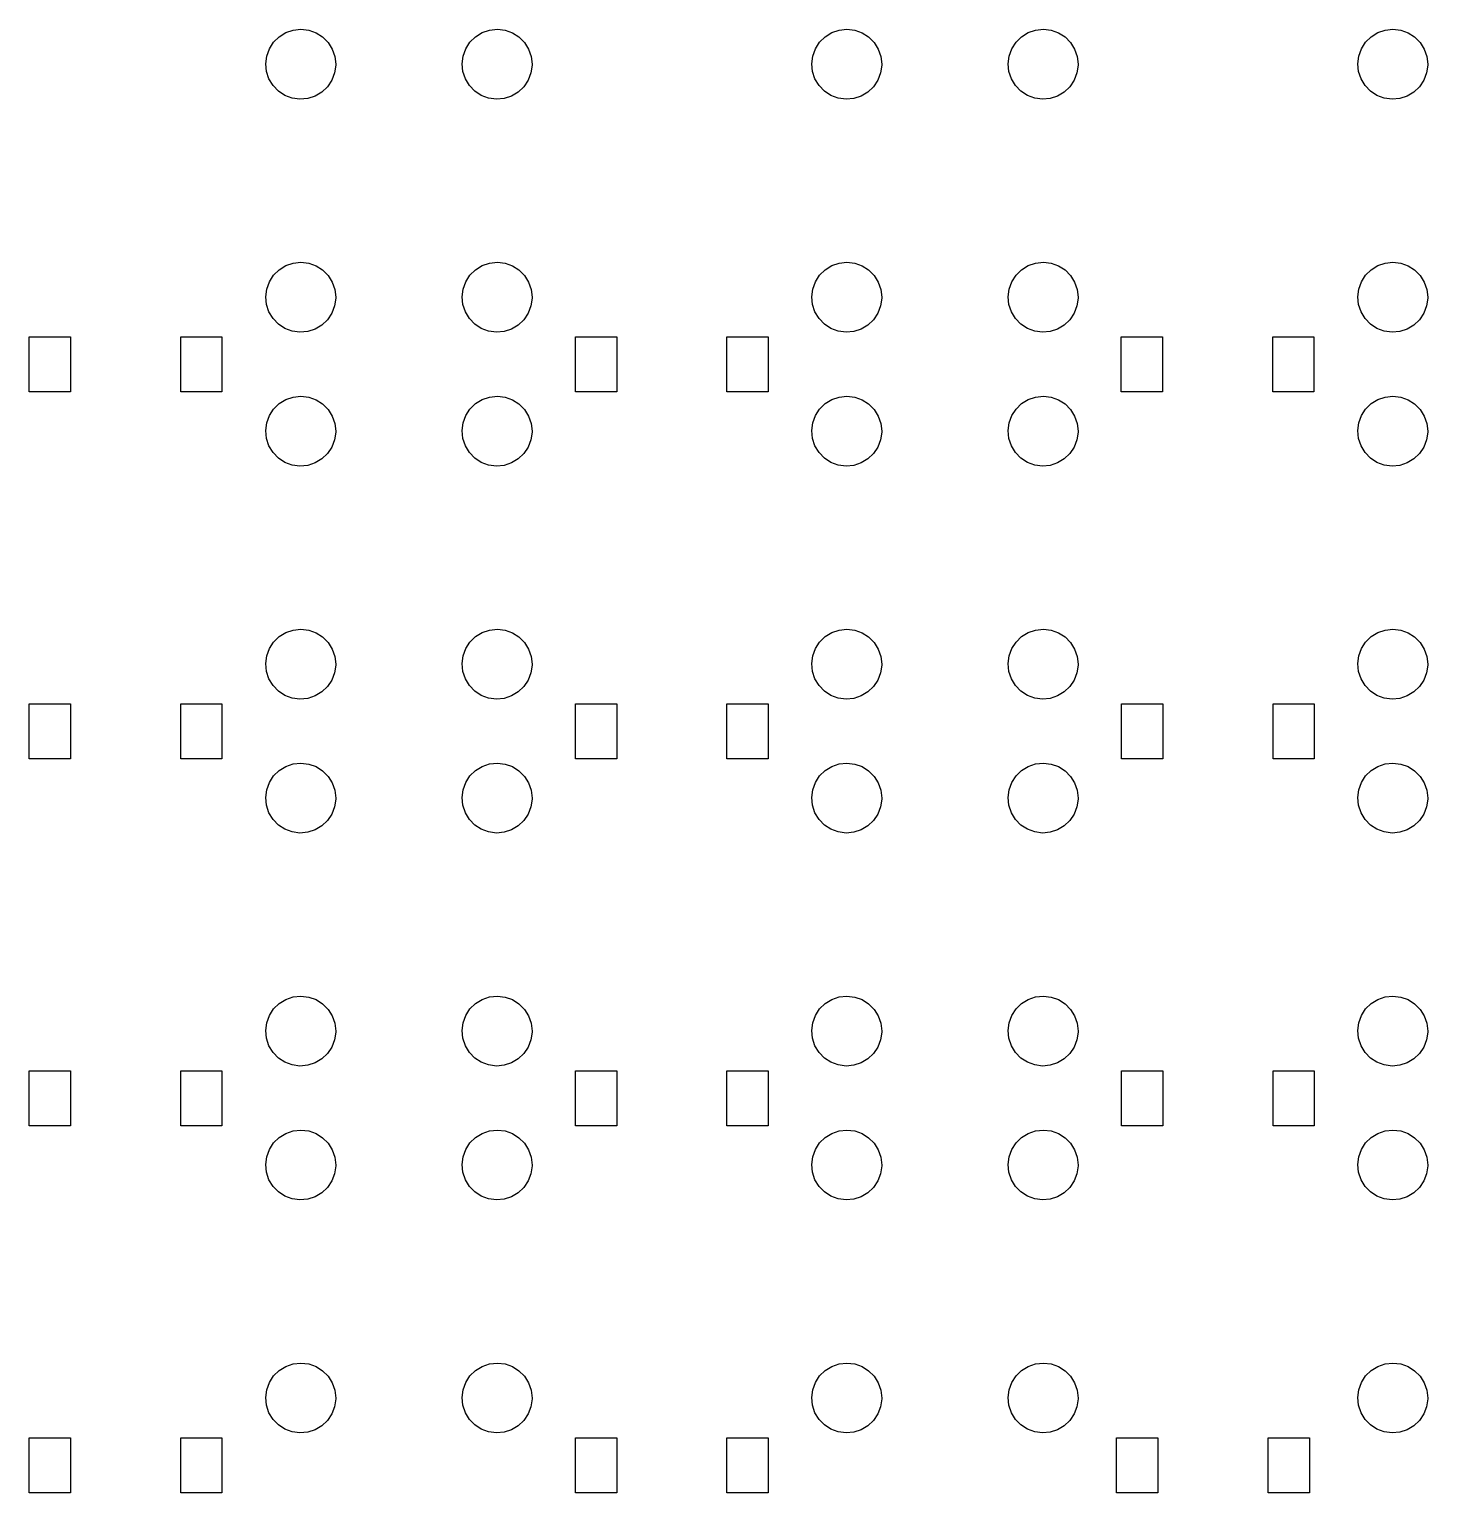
# Model space of a CAD drawing. Extents: x 78 to 209, y -141 to -65.
# Drawn here: x 111.79 to 142.27, y -140.6 to -108.7 of the extents above; entities that cross this region are included whole.
import ezdxf

# ---------------------------------------------------------------- set-up
doc = ezdxf.new("R2010")
doc.units = 0
doc.layers.add('BLACK', color=7, linetype='CONTINUOUS')

msp = doc.modelspace()

# ---------------------------------------------------------------- linework, layer by layer
at = {"layer": 'BLACK', "linetype": 'CONTINUOUS'}
for p, q in [((117.241, -108.86), (117.386, -108.771)), ((117.386, -108.771), (117.546, -108.716)), ((117.546, -108.716), (117.715, -108.698)), ((117.715, -108.698), (117.884, -108.718)), ((117.884, -108.718), (118.044, -108.775)), ((118.044, -108.775), (118.187, -108.866)), ((121.521, -108.86), (121.666, -108.771)), ((121.666, -108.771), (121.826, -108.716)), ((121.826, -108.716), (121.995, -108.698)), ((121.995, -108.698), (122.164, -108.718)), ((122.164, -108.718), (122.324, -108.775)), ((122.324, -108.775), (122.467, -108.866)), ((129.141, -108.86), (129.286, -108.771)), ((129.286, -108.771), (129.446, -108.716)), ((129.446, -108.716), (129.615, -108.698)), ((129.615, -108.698), (129.784, -108.718)), ((129.784, -108.718), (129.944, -108.775)), ((129.944, -108.775), (130.087, -108.866)), ((133.421, -108.86), (133.566, -108.771)), ((133.566, -108.771), (133.726, -108.716)), ((133.726, -108.716), (133.895, -108.698)), ((133.895, -108.698), (134.064, -108.718)), ((134.064, -108.718), (134.224, -108.775)), ((134.224, -108.775), (134.367, -108.866)), ((141.041, -108.86), (141.186, -108.771)), ((141.186, -108.771), (141.346, -108.716)), ((141.346, -108.716), (141.515, -108.698)), ((141.515, -108.698), (141.684, -108.718)), ((141.684, -108.718), (141.844, -108.775)), ((141.844, -108.775), (141.987, -108.866)), ((116.969, -109.281), (117.027, -109.121)), ((117.027, -109.121), (117.119, -108.978)), ((117.119, -108.978), (117.241, -108.86)), ((118.187, -108.866), (118.307, -108.987)), ((118.307, -108.987), (118.397, -109.131)), ((121.249, -109.281), (121.307, -109.121)), ((121.307, -109.121), (121.399, -108.978)), ((121.399, -108.978), (121.521, -108.86)), ((122.467, -108.866), (122.587, -108.987)), ((122.587, -108.987), (122.677, -109.131)), ((128.869, -109.281), (128.927, -109.121)), ((128.927, -109.121), (129.019, -108.978)), ((129.019, -108.978), (129.141, -108.86)), ((130.087, -108.866), (130.207, -108.987)), ((130.207, -108.987), (130.297, -109.131)), ((133.149, -109.281), (133.207, -109.121)), ((133.207, -109.121), (133.299, -108.978)), ((133.299, -108.978), (133.421, -108.86)), ((134.367, -108.866), (134.487, -108.987)), ((134.487, -108.987), (134.577, -109.131)), ((140.769, -109.281), (140.827, -109.121)), ((140.827, -109.121), (140.919, -108.978)), ((140.919, -108.978), (141.041, -108.86)), ((141.987, -108.866), (142.107, -108.987)), ((142.107, -108.987), (142.197, -109.131)), ((116.948, -109.449), (116.969, -109.281)), ((118.397, -109.131), (118.453, -109.291)), ((118.453, -109.291), (118.472, -109.46)), ((121.228, -109.449), (121.249, -109.281)), ((122.677, -109.131), (122.733, -109.291)), ((122.733, -109.291), (122.752, -109.46)), ((128.848, -109.449), (128.869, -109.281)), ((130.297, -109.131), (130.353, -109.291)), ((130.353, -109.291), (130.372, -109.46)), ((133.128, -109.449), (133.149, -109.281)), ((134.577, -109.131), (134.633, -109.291)), ((134.633, -109.291), (134.652, -109.46)), ((140.748, -109.449), (140.769, -109.281)), ((142.197, -109.131), (142.253, -109.291)), ((142.253, -109.291), (142.272, -109.46)), ((116.965, -109.618), (116.948, -109.449)), ((117.018, -109.78), (116.965, -109.618)), ((118.448, -109.65), (118.388, -109.808)), ((118.472, -109.481), (118.448, -109.65)), ((118.472, -109.46), (118.472, -109.481)), ((121.245, -109.618), (121.228, -109.449)), ((121.298, -109.78), (121.245, -109.618)), ((122.728, -109.65), (122.668, -109.808)), ((122.752, -109.481), (122.728, -109.65)), ((122.752, -109.46), (122.752, -109.481)), ((128.865, -109.618), (128.848, -109.449)), ((128.918, -109.78), (128.865, -109.618)), ((130.348, -109.65), (130.288, -109.808)), ((130.372, -109.481), (130.348, -109.65)), ((130.372, -109.46), (130.372, -109.481)), ((133.145, -109.618), (133.128, -109.449)), ((133.198, -109.78), (133.145, -109.618)), ((134.628, -109.65), (134.568, -109.808)), ((134.652, -109.481), (134.628, -109.65)), ((134.652, -109.46), (134.652, -109.481)), ((140.765, -109.618), (140.748, -109.449)), ((140.818, -109.78), (140.765, -109.618)), ((142.248, -109.65), (142.188, -109.808)), ((142.272, -109.481), (142.248, -109.65)), ((142.272, -109.46), (142.272, -109.481)), ((117.106, -109.925), (117.018, -109.78)), ((117.224, -110.047), (117.106, -109.925)), ((117.366, -110.14), (117.224, -110.047)), ((118.171, -110.067), (118.025, -110.154)), ((118.294, -109.95), (118.171, -110.067)), ((118.388, -109.808), (118.294, -109.95)), ((121.386, -109.925), (121.298, -109.78)), ((121.504, -110.047), (121.386, -109.925)), ((121.646, -110.14), (121.504, -110.047)), ((122.451, -110.067), (122.305, -110.154)), ((122.574, -109.95), (122.451, -110.067)), ((122.668, -109.808), (122.574, -109.95)), ((129.006, -109.925), (128.918, -109.78)), ((129.124, -110.047), (129.006, -109.925)), ((129.266, -110.14), (129.124, -110.047)), ((130.071, -110.067), (129.925, -110.154)), ((130.194, -109.95), (130.071, -110.067)), ((130.288, -109.808), (130.194, -109.95)), ((133.286, -109.925), (133.198, -109.78)), ((133.404, -110.047), (133.286, -109.925)), ((133.546, -110.14), (133.404, -110.047)), ((134.351, -110.067), (134.205, -110.154)), ((134.474, -109.95), (134.351, -110.067)), ((134.568, -109.808), (134.474, -109.95)), ((140.906, -109.925), (140.818, -109.78)), ((141.024, -110.047), (140.906, -109.925)), ((141.166, -110.14), (141.024, -110.047)), ((141.971, -110.067), (141.825, -110.154)), ((142.094, -109.95), (141.971, -110.067)), ((142.188, -109.808), (142.094, -109.95)), ((117.526, -110.199), (117.366, -110.14)), ((117.694, -110.222), (117.526, -110.199)), ((117.863, -110.206), (117.694, -110.222)), ((118.025, -110.154), (117.863, -110.206)), ((121.806, -110.199), (121.646, -110.14)), ((121.974, -110.222), (121.806, -110.199)), ((122.143, -110.206), (121.974, -110.222)), ((122.305, -110.154), (122.143, -110.206)), ((129.426, -110.199), (129.266, -110.14)), ((129.594, -110.222), (129.426, -110.199)), ((129.763, -110.206), (129.594, -110.222)), ((129.925, -110.154), (129.763, -110.206)), ((133.706, -110.199), (133.546, -110.14)), ((133.874, -110.222), (133.706, -110.199)), ((134.043, -110.206), (133.874, -110.222)), ((134.205, -110.154), (134.043, -110.206)), ((141.326, -110.199), (141.166, -110.14)), ((141.494, -110.222), (141.326, -110.199)), ((141.663, -110.206), (141.494, -110.222)), ((141.825, -110.154), (141.663, -110.206)), ((117.241, -113.94), (117.386, -113.851)), ((117.386, -113.851), (117.546, -113.796)), ((117.546, -113.796), (117.715, -113.778)), ((117.715, -113.778), (117.884, -113.798)), ((117.884, -113.798), (118.044, -113.855)), ((118.044, -113.855), (118.187, -113.946)), ((121.521, -113.94), (121.666, -113.851)), ((121.666, -113.851), (121.826, -113.796)), ((121.826, -113.796), (121.995, -113.778)), ((121.995, -113.778), (122.164, -113.798)), ((122.164, -113.798), (122.324, -113.855)), ((122.324, -113.855), (122.467, -113.946)), ((129.141, -113.94), (129.286, -113.851)), ((129.286, -113.851), (129.446, -113.796)), ((129.446, -113.796), (129.615, -113.778)), ((129.615, -113.778), (129.784, -113.798)), ((129.784, -113.798), (129.944, -113.855)), ((129.944, -113.855), (130.087, -113.946)), ((133.421, -113.94), (133.566, -113.851)), ((133.566, -113.851), (133.726, -113.796)), ((133.726, -113.796), (133.895, -113.778)), ((133.895, -113.778), (134.064, -113.798)), ((134.064, -113.798), (134.224, -113.855)), ((134.224, -113.855), (134.367, -113.946)), ((141.041, -113.94), (141.186, -113.851)), ((141.186, -113.851), (141.346, -113.796)), ((141.346, -113.796), (141.515, -113.778)), ((141.515, -113.778), (141.684, -113.798)), ((141.684, -113.798), (141.844, -113.855)), ((141.844, -113.855), (141.987, -113.946)), ((116.969, -114.361), (117.027, -114.201)), ((117.027, -114.201), (117.119, -114.058)), ((117.119, -114.058), (117.241, -113.94)), ((118.187, -113.946), (118.307, -114.067)), ((118.307, -114.067), (118.397, -114.211)), ((118.397, -114.211), (118.453, -114.371)), ((121.249, -114.361), (121.307, -114.201)), ((121.307, -114.201), (121.399, -114.058)), ((121.399, -114.058), (121.521, -113.94)), ((122.467, -113.946), (122.587, -114.067)), ((122.587, -114.067), (122.677, -114.211)), ((122.677, -114.211), (122.733, -114.371)), ((128.869, -114.361), (128.927, -114.201)), ((128.927, -114.201), (129.019, -114.058)), ((129.019, -114.058), (129.141, -113.94)), ((130.087, -113.946), (130.207, -114.067)), ((130.207, -114.067), (130.297, -114.211)), ((130.297, -114.211), (130.353, -114.371)), ((133.149, -114.361), (133.207, -114.201)), ((133.207, -114.201), (133.299, -114.058)), ((133.299, -114.058), (133.421, -113.94)), ((134.367, -113.946), (134.487, -114.067)), ((134.487, -114.067), (134.577, -114.211)), ((134.577, -114.211), (134.633, -114.371)), ((140.769, -114.361), (140.827, -114.201)), ((140.827, -114.201), (140.919, -114.058)), ((140.919, -114.058), (141.041, -113.94)), ((141.987, -113.946), (142.107, -114.067)), ((142.107, -114.067), (142.197, -114.211)), ((142.197, -114.211), (142.253, -114.371)), ((116.948, -114.529), (116.969, -114.361)), ((116.965, -114.698), (116.948, -114.529)), ((118.453, -114.371), (118.472, -114.54)), ((118.472, -114.54), (118.472, -114.561)), ((121.228, -114.529), (121.249, -114.361)), ((121.245, -114.698), (121.228, -114.529)), ((122.733, -114.371), (122.752, -114.54)), ((122.752, -114.54), (122.752, -114.561)), ((128.848, -114.529), (128.869, -114.361)), ((128.865, -114.698), (128.848, -114.529)), ((130.353, -114.371), (130.372, -114.54)), ((130.372, -114.54), (130.372, -114.561)), ((133.128, -114.529), (133.149, -114.361)), ((133.145, -114.698), (133.128, -114.529)), ((134.633, -114.371), (134.652, -114.54)), ((134.652, -114.54), (134.652, -114.561)), ((140.748, -114.529), (140.769, -114.361)), ((140.765, -114.698), (140.748, -114.529)), ((142.253, -114.371), (142.272, -114.54)), ((142.272, -114.54), (142.272, -114.561)), ((117.018, -114.86), (116.965, -114.698)), ((117.106, -115.005), (117.018, -114.86)), ((118.448, -114.73), (118.388, -114.888)), ((118.472, -114.561), (118.448, -114.73)), ((121.298, -114.86), (121.245, -114.698)), ((121.386, -115.005), (121.298, -114.86)), ((122.728, -114.73), (122.668, -114.888)), ((122.752, -114.561), (122.728, -114.73)), ((128.918, -114.86), (128.865, -114.698)), ((129.006, -115.005), (128.918, -114.86)), ((130.348, -114.73), (130.288, -114.888)), ((130.372, -114.561), (130.348, -114.73)), ((133.198, -114.86), (133.145, -114.698)), ((133.286, -115.005), (133.198, -114.86)), ((134.628, -114.73), (134.568, -114.888)), ((134.652, -114.561), (134.628, -114.73)), ((140.818, -114.86), (140.765, -114.698)), ((140.906, -115.005), (140.818, -114.86)), ((142.248, -114.73), (142.188, -114.888)), ((142.272, -114.561), (142.248, -114.73)), ((117.224, -115.127), (117.106, -115.005)), ((117.366, -115.22), (117.224, -115.127)), ((118.171, -115.147), (118.025, -115.234)), ((118.294, -115.03), (118.171, -115.147)), ((118.388, -114.888), (118.294, -115.03)), ((121.504, -115.127), (121.386, -115.005)), ((121.646, -115.22), (121.504, -115.127)), ((122.451, -115.147), (122.305, -115.234)), ((122.574, -115.03), (122.451, -115.147)), ((122.668, -114.888), (122.574, -115.03)), ((129.124, -115.127), (129.006, -115.005)), ((129.266, -115.22), (129.124, -115.127)), ((130.071, -115.147), (129.925, -115.234)), ((130.194, -115.03), (130.071, -115.147)), ((130.288, -114.888), (130.194, -115.03)), ((133.404, -115.127), (133.286, -115.005)), ((133.546, -115.22), (133.404, -115.127)), ((134.351, -115.147), (134.205, -115.234)), ((134.474, -115.03), (134.351, -115.147)), ((134.568, -114.888), (134.474, -115.03)), ((141.024, -115.127), (140.906, -115.005)), ((141.166, -115.22), (141.024, -115.127)), ((141.971, -115.147), (141.825, -115.234)), ((142.094, -115.03), (141.971, -115.147)), ((142.188, -114.888), (142.094, -115.03)), ((111.794, -116.602), (111.794, -115.402)), ((111.794, -115.402), (112.694, -115.402)), ((112.694, -115.402), (112.694, -116.602)), ((115.094, -116.602), (115.094, -115.402)), ((115.094, -115.402), (115.994, -115.402)), ((115.994, -115.402), (115.994, -116.602)), ((117.526, -115.279), (117.366, -115.22)), ((117.694, -115.302), (117.526, -115.279)), ((117.863, -115.286), (117.694, -115.302)), ((118.025, -115.234), (117.863, -115.286)), ((121.806, -115.279), (121.646, -115.22)), ((121.974, -115.302), (121.806, -115.279)), ((122.143, -115.286), (121.974, -115.302)), ((122.305, -115.234), (122.143, -115.286)), ((123.7, -116.602), (123.7, -115.402)), ((123.7, -115.402), (124.6, -115.402)), ((124.6, -115.402), (124.6, -116.602)), ((127, -116.602), (127, -115.402)), ((127, -115.402), (127.9, -115.402)), ((127.9, -115.402), (127.9, -116.602)), ((129.426, -115.279), (129.266, -115.22)), ((129.594, -115.302), (129.426, -115.279)), ((129.763, -115.286), (129.594, -115.302)), ((129.925, -115.234), (129.763, -115.286)), ((133.706, -115.279), (133.546, -115.22)), ((133.874, -115.302), (133.706, -115.279)), ((134.043, -115.286), (133.874, -115.302)), ((134.205, -115.234), (134.043, -115.286)), ((135.593, -116.602), (135.593, -115.402)), ((135.593, -115.402), (136.493, -115.402)), ((136.493, -115.402), (136.493, -116.602)), ((138.893, -116.602), (138.893, -115.402)), ((138.893, -115.402), (139.793, -115.402)), ((139.793, -115.402), (139.793, -116.602)), ((141.326, -115.279), (141.166, -115.22)), ((141.494, -115.302), (141.326, -115.279)), ((141.663, -115.286), (141.494, -115.302)), ((141.825, -115.234), (141.663, -115.286)), ((112.694, -116.602), (111.794, -116.602)), ((115.994, -116.602), (115.094, -116.602)), ((117.241, -116.86), (117.386, -116.771)), ((117.386, -116.771), (117.546, -116.716)), ((117.546, -116.716), (117.715, -116.698)), ((117.715, -116.698), (117.884, -116.718)), ((117.884, -116.718), (118.044, -116.775)), ((118.044, -116.775), (118.187, -116.866)), ((121.521, -116.86), (121.666, -116.771)), ((121.666, -116.771), (121.826, -116.716)), ((121.826, -116.716), (121.995, -116.698)), ((121.995, -116.698), (122.164, -116.718)), ((122.164, -116.718), (122.324, -116.775)), ((122.324, -116.775), (122.467, -116.866)), ((124.6, -116.602), (123.7, -116.602)), ((127.9, -116.602), (127, -116.602)), ((129.141, -116.86), (129.286, -116.771)), ((129.286, -116.771), (129.446, -116.716)), ((129.446, -116.716), (129.615, -116.698)), ((129.615, -116.698), (129.784, -116.718)), ((129.784, -116.718), (129.944, -116.775)), ((129.944, -116.775), (130.087, -116.866)), ((133.421, -116.86), (133.566, -116.771)), ((133.566, -116.771), (133.726, -116.716)), ((133.726, -116.716), (133.895, -116.698)), ((133.895, -116.698), (134.064, -116.718)), ((134.064, -116.718), (134.224, -116.775)), ((134.224, -116.775), (134.367, -116.866)), ((136.493, -116.602), (135.593, -116.602)), ((139.793, -116.602), (138.893, -116.602)), ((141.041, -116.86), (141.186, -116.771)), ((141.186, -116.771), (141.346, -116.716)), ((141.346, -116.716), (141.515, -116.698)), ((141.515, -116.698), (141.684, -116.718)), ((141.684, -116.718), (141.844, -116.775)), ((141.844, -116.775), (141.987, -116.866)), ((117.027, -117.121), (117.119, -116.978)), ((117.119, -116.978), (117.241, -116.86)), ((118.187, -116.866), (118.307, -116.987)), ((118.307, -116.987), (118.397, -117.131)), ((121.307, -117.121), (121.399, -116.978)), ((121.399, -116.978), (121.521, -116.86)), ((122.467, -116.866), (122.587, -116.987)), ((122.587, -116.987), (122.677, -117.131)), ((128.927, -117.121), (129.019, -116.978)), ((129.019, -116.978), (129.141, -116.86)), ((130.087, -116.866), (130.207, -116.987)), ((130.207, -116.987), (130.297, -117.131)), ((133.207, -117.121), (133.299, -116.978)), ((133.299, -116.978), (133.421, -116.86)), ((134.367, -116.866), (134.487, -116.987)), ((134.487, -116.987), (134.577, -117.131)), ((140.827, -117.121), (140.919, -116.978)), ((140.919, -116.978), (141.041, -116.86)), ((141.987, -116.866), (142.107, -116.987)), ((142.107, -116.987), (142.197, -117.131)), ((116.948, -117.449), (116.969, -117.281)), ((116.969, -117.281), (117.027, -117.121)), ((118.397, -117.131), (118.453, -117.291)), ((118.453, -117.291), (118.472, -117.46)), ((121.228, -117.449), (121.249, -117.281)), ((121.249, -117.281), (121.307, -117.121)), ((122.677, -117.131), (122.733, -117.291)), ((122.733, -117.291), (122.752, -117.46)), ((128.848, -117.449), (128.869, -117.281)), ((128.869, -117.281), (128.927, -117.121)), ((130.297, -117.131), (130.353, -117.291)), ((130.353, -117.291), (130.372, -117.46)), ((133.128, -117.449), (133.149, -117.281)), ((133.149, -117.281), (133.207, -117.121)), ((134.577, -117.131), (134.633, -117.291)), ((134.633, -117.291), (134.652, -117.46)), ((140.748, -117.449), (140.769, -117.281)), ((140.769, -117.281), (140.827, -117.121)), ((142.197, -117.131), (142.253, -117.291)), ((142.253, -117.291), (142.272, -117.46)), ((116.965, -117.618), (116.948, -117.449)), ((117.018, -117.78), (116.965, -117.618)), ((118.448, -117.65), (118.388, -117.808)), ((118.472, -117.481), (118.448, -117.65)), ((118.472, -117.46), (118.472, -117.481)), ((121.245, -117.618), (121.228, -117.449)), ((121.298, -117.78), (121.245, -117.618)), ((122.728, -117.65), (122.668, -117.808)), ((122.752, -117.481), (122.728, -117.65)), ((122.752, -117.46), (122.752, -117.481)), ((128.865, -117.618), (128.848, -117.449)), ((128.918, -117.78), (128.865, -117.618)), ((130.348, -117.65), (130.288, -117.808)), ((130.372, -117.481), (130.348, -117.65)), ((130.372, -117.46), (130.372, -117.481)), ((133.145, -117.618), (133.128, -117.449)), ((133.198, -117.78), (133.145, -117.618)), ((134.628, -117.65), (134.568, -117.808)), ((134.652, -117.481), (134.628, -117.65)), ((134.652, -117.46), (134.652, -117.481)), ((140.765, -117.618), (140.748, -117.449)), ((140.818, -117.78), (140.765, -117.618)), ((142.248, -117.65), (142.188, -117.808)), ((142.272, -117.481), (142.248, -117.65)), ((142.272, -117.46), (142.272, -117.481)), ((117.106, -117.925), (117.018, -117.78)), ((117.224, -118.047), (117.106, -117.925)), ((117.366, -118.14), (117.224, -118.047)), ((118.294, -117.95), (118.171, -118.067)), ((118.388, -117.808), (118.294, -117.95)), ((121.386, -117.925), (121.298, -117.78)), ((121.504, -118.047), (121.386, -117.925)), ((121.646, -118.14), (121.504, -118.047)), ((122.574, -117.95), (122.451, -118.067)), ((122.668, -117.808), (122.574, -117.95)), ((129.006, -117.925), (128.918, -117.78)), ((129.124, -118.047), (129.006, -117.925)), ((129.266, -118.14), (129.124, -118.047)), ((130.194, -117.95), (130.071, -118.067)), ((130.288, -117.808), (130.194, -117.95)), ((133.286, -117.925), (133.198, -117.78)), ((133.404, -118.047), (133.286, -117.925)), ((133.546, -118.14), (133.404, -118.047)), ((134.474, -117.95), (134.351, -118.067)), ((134.568, -117.808), (134.474, -117.95)), ((140.906, -117.925), (140.818, -117.78)), ((141.024, -118.047), (140.906, -117.925)), ((141.166, -118.14), (141.024, -118.047)), ((142.094, -117.95), (141.971, -118.067)), ((142.188, -117.808), (142.094, -117.95)), ((117.526, -118.199), (117.366, -118.14)), ((117.694, -118.222), (117.526, -118.199)), ((117.863, -118.206), (117.694, -118.222)), ((118.025, -118.154), (117.863, -118.206)), ((118.171, -118.067), (118.025, -118.154)), ((121.806, -118.199), (121.646, -118.14)), ((121.974, -118.222), (121.806, -118.199)), ((122.143, -118.206), (121.974, -118.222)), ((122.305, -118.154), (122.143, -118.206)), ((122.451, -118.067), (122.305, -118.154)), ((129.426, -118.199), (129.266, -118.14)), ((129.594, -118.222), (129.426, -118.199)), ((129.763, -118.206), (129.594, -118.222)), ((129.925, -118.154), (129.763, -118.206)), ((130.071, -118.067), (129.925, -118.154)), ((133.706, -118.199), (133.546, -118.14)), ((133.874, -118.222), (133.706, -118.199)), ((134.043, -118.206), (133.874, -118.222)), ((134.205, -118.154), (134.043, -118.206)), ((134.351, -118.067), (134.205, -118.154)), ((141.326, -118.199), (141.166, -118.14)), ((141.494, -118.222), (141.326, -118.199)), ((141.663, -118.206), (141.494, -118.222)), ((141.825, -118.154), (141.663, -118.206)), ((141.971, -118.067), (141.825, -118.154)), ((117.241, -121.94), (117.386, -121.851)), ((117.386, -121.851), (117.546, -121.796)), ((117.546, -121.796), (117.715, -121.778)), ((117.715, -121.778), (117.884, -121.798)), ((117.884, -121.798), (118.044, -121.855)), ((118.044, -121.855), (118.187, -121.946)), ((121.521, -121.94), (121.666, -121.851)), ((121.666, -121.851), (121.826, -121.796)), ((121.826, -121.796), (121.995, -121.778)), ((121.995, -121.778), (122.164, -121.798)), ((122.164, -121.798), (122.324, -121.855)), ((122.324, -121.855), (122.467, -121.946)), ((129.141, -121.94), (129.286, -121.851)), ((129.286, -121.851), (129.446, -121.796)), ((129.446, -121.796), (129.615, -121.778)), ((129.615, -121.778), (129.784, -121.798)), ((129.784, -121.798), (129.944, -121.855)), ((129.944, -121.855), (130.087, -121.946)), ((133.421, -121.94), (133.566, -121.851)), ((133.566, -121.851), (133.726, -121.796)), ((133.726, -121.796), (133.895, -121.778)), ((133.895, -121.778), (134.064, -121.798)), ((134.064, -121.798), (134.224, -121.855)), ((134.224, -121.855), (134.367, -121.946)), ((141.041, -121.94), (141.186, -121.851)), ((141.186, -121.851), (141.346, -121.796)), ((141.346, -121.796), (141.515, -121.778)), ((141.515, -121.778), (141.684, -121.798)), ((141.684, -121.798), (141.844, -121.855)), ((141.844, -121.855), (141.987, -121.946)), ((116.969, -122.361), (117.027, -122.201)), ((117.027, -122.201), (117.119, -122.058)), ((117.119, -122.058), (117.241, -121.94)), ((118.187, -121.946), (118.307, -122.067)), ((118.307, -122.067), (118.397, -122.211)), ((121.249, -122.361), (121.307, -122.201)), ((121.307, -122.201), (121.399, -122.058)), ((121.399, -122.058), (121.521, -121.94)), ((122.467, -121.946), (122.587, -122.067)), ((122.587, -122.067), (122.677, -122.211)), ((128.869, -122.361), (128.927, -122.201)), ((128.927, -122.201), (129.019, -122.058)), ((129.019, -122.058), (129.141, -121.94)), ((130.087, -121.946), (130.207, -122.067)), ((130.207, -122.067), (130.297, -122.211)), ((133.149, -122.361), (133.207, -122.201)), ((133.207, -122.201), (133.299, -122.058)), ((133.299, -122.058), (133.421, -121.94)), ((134.367, -121.946), (134.487, -122.067)), ((134.487, -122.067), (134.577, -122.211)), ((140.769, -122.361), (140.827, -122.201)), ((140.827, -122.201), (140.919, -122.058)), ((140.919, -122.058), (141.041, -121.94)), ((141.987, -121.946), (142.107, -122.067)), ((142.107, -122.067), (142.197, -122.211)), ((116.948, -122.529), (116.969, -122.361)), ((118.397, -122.211), (118.453, -122.371)), ((118.453, -122.371), (118.472, -122.54)), ((121.228, -122.529), (121.249, -122.361)), ((122.677, -122.211), (122.733, -122.371)), ((122.733, -122.371), (122.752, -122.54)), ((128.848, -122.529), (128.869, -122.361)), ((130.297, -122.211), (130.353, -122.371)), ((130.353, -122.371), (130.372, -122.54)), ((133.128, -122.529), (133.149, -122.361)), ((134.577, -122.211), (134.633, -122.371)), ((134.633, -122.371), (134.652, -122.54)), ((140.748, -122.529), (140.769, -122.361)), ((142.197, -122.211), (142.253, -122.371)), ((142.253, -122.371), (142.272, -122.54)), ((116.965, -122.698), (116.948, -122.529)), ((117.018, -122.86), (116.965, -122.698)), ((118.448, -122.73), (118.388, -122.888)), ((118.472, -122.561), (118.448, -122.73)), ((118.472, -122.54), (118.472, -122.561)), ((121.245, -122.698), (121.228, -122.529)), ((121.298, -122.86), (121.245, -122.698)), ((122.728, -122.73), (122.668, -122.888)), ((122.752, -122.561), (122.728, -122.73)), ((122.752, -122.54), (122.752, -122.561)), ((128.865, -122.698), (128.848, -122.529)), ((128.918, -122.86), (128.865, -122.698)), ((130.348, -122.73), (130.288, -122.888)), ((130.372, -122.561), (130.348, -122.73)), ((130.372, -122.54), (130.372, -122.561)), ((133.145, -122.698), (133.128, -122.529)), ((133.198, -122.86), (133.145, -122.698)), ((134.628, -122.73), (134.568, -122.888)), ((134.652, -122.561), (134.628, -122.73)), ((134.652, -122.54), (134.652, -122.561)), ((140.765, -122.698), (140.748, -122.529)), ((140.818, -122.86), (140.765, -122.698)), ((142.248, -122.73), (142.188, -122.888)), ((142.272, -122.561), (142.248, -122.73)), ((142.272, -122.54), (142.272, -122.561)), ((117.106, -123.005), (117.018, -122.86)), ((117.224, -123.127), (117.106, -123.005)), ((117.366, -123.22), (117.224, -123.127)), ((118.171, -123.147), (118.025, -123.234)), ((118.294, -123.03), (118.171, -123.147)), ((118.388, -122.888), (118.294, -123.03)), ((121.386, -123.005), (121.298, -122.86)), ((121.504, -123.127), (121.386, -123.005)), ((121.646, -123.22), (121.504, -123.127)), ((122.451, -123.147), (122.305, -123.234)), ((122.574, -123.03), (122.451, -123.147)), ((122.668, -122.888), (122.574, -123.03)), ((129.006, -123.005), (128.918, -122.86)), ((129.124, -123.127), (129.006, -123.005)), ((129.266, -123.22), (129.124, -123.127)), ((130.071, -123.147), (129.925, -123.234)), ((130.194, -123.03), (130.071, -123.147)), ((130.288, -122.888), (130.194, -123.03)), ((133.286, -123.005), (133.198, -122.86)), ((133.404, -123.127), (133.286, -123.005)), ((133.546, -123.22), (133.404, -123.127)), ((134.351, -123.147), (134.205, -123.234)), ((134.474, -123.03), (134.351, -123.147)), ((134.568, -122.888), (134.474, -123.03)), ((140.906, -123.005), (140.818, -122.86)), ((141.024, -123.127), (140.906, -123.005)), ((141.166, -123.22), (141.024, -123.127)), ((141.971, -123.147), (141.825, -123.234)), ((142.094, -123.03), (141.971, -123.147)), ((142.188, -122.888), (142.094, -123.03)), ((111.794, -124.603), (111.794, -123.403)), ((111.794, -123.403), (112.694, -123.403)), ((112.694, -123.403), (112.694, -124.603)), ((115.094, -124.603), (115.094, -123.403)), ((115.094, -123.403), (115.994, -123.403)), ((115.994, -123.403), (115.994, -124.603)), ((117.526, -123.279), (117.366, -123.22)), ((117.694, -123.302), (117.526, -123.279)), ((117.863, -123.286), (117.694, -123.302)), ((118.025, -123.234), (117.863, -123.286)), ((121.806, -123.279), (121.646, -123.22)), ((121.974, -123.302), (121.806, -123.279)), ((122.143, -123.286), (121.974, -123.302)), ((122.305, -123.234), (122.143, -123.286)), ((123.7, -124.603), (123.7, -123.403)), ((123.7, -123.403), (124.6, -123.403)), ((124.6, -123.403), (124.6, -124.603)), ((127, -124.603), (127, -123.403)), ((127, -123.403), (127.9, -123.403)), ((127.9, -123.403), (127.9, -124.603)), ((129.426, -123.279), (129.266, -123.22)), ((129.594, -123.302), (129.426, -123.279)), ((129.763, -123.286), (129.594, -123.302)), ((129.925, -123.234), (129.763, -123.286)), ((133.706, -123.279), (133.546, -123.22)), ((133.874, -123.302), (133.706, -123.279)), ((134.043, -123.286), (133.874, -123.302)), ((134.205, -123.234), (134.043, -123.286)), ((135.6, -124.603), (135.6, -123.403)), ((135.6, -123.403), (136.5, -123.403)), ((136.5, -123.403), (136.5, -124.603)), ((138.9, -124.603), (138.9, -123.403)), ((138.9, -123.403), (139.8, -123.403)), ((139.8, -123.403), (139.8, -124.603)), ((141.326, -123.279), (141.166, -123.22)), ((141.494, -123.302), (141.326, -123.279)), ((141.663, -123.286), (141.494, -123.302)), ((141.825, -123.234), (141.663, -123.286)), ((112.694, -124.603), (111.794, -124.603)), ((115.994, -124.603), (115.094, -124.603)), ((117.386, -124.771), (117.546, -124.716)), ((117.546, -124.716), (117.715, -124.698)), ((117.715, -124.698), (117.884, -124.718)), ((117.884, -124.718), (118.044, -124.775)), ((121.666, -124.771), (121.826, -124.716)), ((121.826, -124.716), (121.995, -124.698)), ((121.995, -124.698), (122.164, -124.718)), ((122.164, -124.718), (122.324, -124.775)), ((124.6, -124.603), (123.7, -124.603)), ((127.9, -124.603), (127, -124.603)), ((129.286, -124.771), (129.446, -124.716)), ((129.446, -124.716), (129.615, -124.698)), ((129.615, -124.698), (129.784, -124.718)), ((129.784, -124.718), (129.944, -124.775)), ((133.566, -124.771), (133.726, -124.716)), ((133.726, -124.716), (133.895, -124.698)), ((133.895, -124.698), (134.064, -124.718)), ((134.064, -124.718), (134.224, -124.775)), ((136.5, -124.603), (135.6, -124.603)), ((139.8, -124.603), (138.9, -124.603)), ((141.186, -124.771), (141.346, -124.716)), ((141.346, -124.716), (141.515, -124.698)), ((141.515, -124.698), (141.684, -124.718)), ((141.684, -124.718), (141.844, -124.775)), ((117.027, -125.121), (117.119, -124.978)), ((117.119, -124.978), (117.241, -124.86)), ((117.241, -124.86), (117.386, -124.771)), ((118.044, -124.775), (118.187, -124.866)), ((118.187, -124.866), (118.307, -124.987)), ((118.307, -124.987), (118.397, -125.131)), ((121.307, -125.121), (121.399, -124.978)), ((121.399, -124.978), (121.521, -124.86)), ((121.521, -124.86), (121.666, -124.771)), ((122.324, -124.775), (122.467, -124.866)), ((122.467, -124.866), (122.587, -124.987)), ((122.587, -124.987), (122.677, -125.131)), ((128.927, -125.121), (129.019, -124.978)), ((129.019, -124.978), (129.141, -124.86)), ((129.141, -124.86), (129.286, -124.771)), ((129.944, -124.775), (130.087, -124.866)), ((130.087, -124.866), (130.207, -124.987)), ((130.207, -124.987), (130.297, -125.131)), ((133.207, -125.121), (133.299, -124.978)), ((133.299, -124.978), (133.421, -124.86)), ((133.421, -124.86), (133.566, -124.771)), ((134.224, -124.775), (134.367, -124.866)), ((134.367, -124.866), (134.487, -124.987)), ((134.487, -124.987), (134.577, -125.131)), ((140.827, -125.121), (140.919, -124.978)), ((140.919, -124.978), (141.041, -124.86)), ((141.041, -124.86), (141.186, -124.771)), ((141.844, -124.775), (141.987, -124.866)), ((141.987, -124.866), (142.107, -124.987)), ((142.107, -124.987), (142.197, -125.131)), ((116.948, -125.449), (116.969, -125.281)), ((116.969, -125.281), (117.027, -125.121)), ((118.397, -125.131), (118.453, -125.291)), ((118.453, -125.291), (118.472, -125.46)), ((121.228, -125.449), (121.249, -125.281)), ((121.249, -125.281), (121.307, -125.121)), ((122.677, -125.131), (122.733, -125.291)), ((122.733, -125.291), (122.752, -125.46)), ((128.848, -125.449), (128.869, -125.281)), ((128.869, -125.281), (128.927, -125.121)), ((130.297, -125.131), (130.353, -125.291)), ((130.353, -125.291), (130.372, -125.46)), ((133.128, -125.449), (133.149, -125.281)), ((133.149, -125.281), (133.207, -125.121)), ((134.577, -125.131), (134.633, -125.291)), ((134.633, -125.291), (134.652, -125.46)), ((140.748, -125.449), (140.769, -125.281)), ((140.769, -125.281), (140.827, -125.121)), ((142.197, -125.131), (142.253, -125.291)), ((142.253, -125.291), (142.272, -125.46)), ((116.965, -125.618), (116.948, -125.449)), ((117.018, -125.78), (116.965, -125.618)), ((118.448, -125.65), (118.388, -125.808)), ((118.472, -125.481), (118.448, -125.65)), ((118.472, -125.46), (118.472, -125.481)), ((121.245, -125.618), (121.228, -125.449)), ((121.298, -125.78), (121.245, -125.618)), ((122.728, -125.65), (122.668, -125.808)), ((122.752, -125.481), (122.728, -125.65)), ((122.752, -125.46), (122.752, -125.481)), ((128.865, -125.618), (128.848, -125.449)), ((128.918, -125.78), (128.865, -125.618)), ((130.348, -125.65), (130.288, -125.808)), ((130.372, -125.481), (130.348, -125.65)), ((130.372, -125.46), (130.372, -125.481)), ((133.145, -125.618), (133.128, -125.449)), ((133.198, -125.78), (133.145, -125.618)), ((134.628, -125.65), (134.568, -125.808)), ((134.652, -125.481), (134.628, -125.65)), ((134.652, -125.46), (134.652, -125.481)), ((140.765, -125.618), (140.748, -125.449)), ((140.818, -125.78), (140.765, -125.618)), ((142.248, -125.65), (142.188, -125.808)), ((142.272, -125.481), (142.248, -125.65)), ((142.272, -125.46), (142.272, -125.481)), ((117.106, -125.925), (117.018, -125.78)), ((117.224, -126.047), (117.106, -125.925)), ((118.294, -125.95), (118.171, -126.067)), ((118.388, -125.808), (118.294, -125.95)), ((121.386, -125.925), (121.298, -125.78)), ((121.504, -126.047), (121.386, -125.925)), ((122.574, -125.95), (122.451, -126.067)), ((122.668, -125.808), (122.574, -125.95)), ((129.006, -125.925), (128.918, -125.78)), ((129.124, -126.047), (129.006, -125.925)), ((130.194, -125.95), (130.071, -126.067)), ((130.288, -125.808), (130.194, -125.95)), ((133.286, -125.925), (133.198, -125.78)), ((133.404, -126.047), (133.286, -125.925)), ((134.474, -125.95), (134.351, -126.067)), ((134.568, -125.808), (134.474, -125.95)), ((140.906, -125.925), (140.818, -125.78)), ((141.024, -126.047), (140.906, -125.925)), ((142.094, -125.95), (141.971, -126.067)), ((142.188, -125.808), (142.094, -125.95)), ((117.366, -126.14), (117.224, -126.047)), ((117.526, -126.199), (117.366, -126.14)), ((117.694, -126.222), (117.526, -126.199)), ((117.863, -126.206), (117.694, -126.222)), ((118.025, -126.154), (117.863, -126.206)), ((118.171, -126.067), (118.025, -126.154)), ((121.646, -126.14), (121.504, -126.047)), ((121.806, -126.199), (121.646, -126.14)), ((121.974, -126.222), (121.806, -126.199)), ((122.143, -126.206), (121.974, -126.222)), ((122.305, -126.154), (122.143, -126.206)), ((122.451, -126.067), (122.305, -126.154)), ((129.266, -126.14), (129.124, -126.047)), ((129.426, -126.199), (129.266, -126.14)), ((129.594, -126.222), (129.426, -126.199)), ((129.763, -126.206), (129.594, -126.222)), ((129.925, -126.154), (129.763, -126.206)), ((130.071, -126.067), (129.925, -126.154)), ((133.546, -126.14), (133.404, -126.047)), ((133.706, -126.199), (133.546, -126.14)), ((133.874, -126.222), (133.706, -126.199)), ((134.043, -126.206), (133.874, -126.222)), ((134.205, -126.154), (134.043, -126.206)), ((134.351, -126.067), (134.205, -126.154)), ((141.166, -126.14), (141.024, -126.047)), ((141.326, -126.199), (141.166, -126.14)), ((141.494, -126.222), (141.326, -126.199)), ((141.663, -126.206), (141.494, -126.222)), ((141.825, -126.154), (141.663, -126.206)), ((141.971, -126.067), (141.825, -126.154)), ((117.241, -129.94), (117.386, -129.851)), ((117.386, -129.851), (117.546, -129.796)), ((117.546, -129.796), (117.715, -129.778)), ((117.715, -129.778), (117.884, -129.798)), ((117.884, -129.798), (118.044, -129.855)), ((118.044, -129.855), (118.187, -129.946)), ((121.521, -129.94), (121.666, -129.851)), ((121.666, -129.851), (121.826, -129.796)), ((121.826, -129.796), (121.995, -129.778)), ((121.995, -129.778), (122.164, -129.798)), ((122.164, -129.798), (122.324, -129.855)), ((122.324, -129.855), (122.467, -129.946)), ((129.141, -129.94), (129.286, -129.851)), ((129.286, -129.851), (129.446, -129.796)), ((129.446, -129.796), (129.615, -129.778)), ((129.615, -129.778), (129.784, -129.798)), ((129.784, -129.798), (129.944, -129.855)), ((129.944, -129.855), (130.087, -129.946)), ((133.421, -129.94), (133.566, -129.851)), ((133.566, -129.851), (133.726, -129.796)), ((133.726, -129.796), (133.895, -129.778)), ((133.895, -129.778), (134.064, -129.798)), ((134.064, -129.798), (134.224, -129.855)), ((134.224, -129.855), (134.367, -129.946)), ((141.041, -129.94), (141.186, -129.851)), ((141.186, -129.851), (141.346, -129.796)), ((141.346, -129.796), (141.515, -129.778)), ((141.515, -129.778), (141.684, -129.798)), ((141.684, -129.798), (141.844, -129.855)), ((141.844, -129.855), (141.987, -129.946)), ((117.027, -130.201), (117.119, -130.058)), ((117.119, -130.058), (117.241, -129.94)), ((118.187, -129.946), (118.307, -130.067)), ((118.307, -130.067), (118.397, -130.211)), ((121.307, -130.201), (121.399, -130.058)), ((121.399, -130.058), (121.521, -129.94)), ((122.467, -129.946), (122.587, -130.067)), ((122.587, -130.067), (122.677, -130.211)), ((128.927, -130.201), (129.019, -130.058)), ((129.019, -130.058), (129.141, -129.94)), ((130.087, -129.946), (130.207, -130.067)), ((130.207, -130.067), (130.297, -130.211)), ((133.207, -130.201), (133.299, -130.058)), ((133.299, -130.058), (133.421, -129.94)), ((134.367, -129.946), (134.487, -130.067)), ((134.487, -130.067), (134.577, -130.211)), ((140.827, -130.201), (140.919, -130.058)), ((140.919, -130.058), (141.041, -129.94)), ((141.987, -129.946), (142.107, -130.067)), ((142.107, -130.067), (142.197, -130.211)), ((116.948, -130.529), (116.969, -130.361)), ((116.969, -130.361), (117.027, -130.201)), ((118.397, -130.211), (118.453, -130.371)), ((118.453, -130.371), (118.472, -130.54)), ((121.228, -130.529), (121.249, -130.361)), ((121.249, -130.361), (121.307, -130.201)), ((122.677, -130.211), (122.733, -130.371)), ((122.733, -130.371), (122.752, -130.54)), ((128.848, -130.529), (128.869, -130.361)), ((128.869, -130.361), (128.927, -130.201)), ((130.297, -130.211), (130.353, -130.371)), ((130.353, -130.371), (130.372, -130.54)), ((133.128, -130.529), (133.149, -130.361)), ((133.149, -130.361), (133.207, -130.201)), ((134.577, -130.211), (134.633, -130.371)), ((134.633, -130.371), (134.652, -130.54)), ((140.748, -130.529), (140.769, -130.361)), ((140.769, -130.361), (140.827, -130.201)), ((142.197, -130.211), (142.253, -130.371)), ((142.253, -130.371), (142.272, -130.54)), ((116.965, -130.698), (116.948, -130.529)), ((117.018, -130.86), (116.965, -130.698)), ((118.448, -130.73), (118.388, -130.888)), ((118.472, -130.561), (118.448, -130.73)), ((118.472, -130.54), (118.472, -130.561)), ((121.245, -130.698), (121.228, -130.529)), ((121.298, -130.86), (121.245, -130.698)), ((122.728, -130.73), (122.668, -130.888)), ((122.752, -130.561), (122.728, -130.73)), ((122.752, -130.54), (122.752, -130.561)), ((128.865, -130.698), (128.848, -130.529)), ((128.918, -130.86), (128.865, -130.698)), ((130.348, -130.73), (130.288, -130.888)), ((130.372, -130.561), (130.348, -130.73)), ((130.372, -130.54), (130.372, -130.561)), ((133.145, -130.698), (133.128, -130.529)), ((133.198, -130.86), (133.145, -130.698)), ((134.628, -130.73), (134.568, -130.888)), ((134.652, -130.561), (134.628, -130.73)), ((134.652, -130.54), (134.652, -130.561)), ((140.765, -130.698), (140.748, -130.529)), ((140.818, -130.86), (140.765, -130.698)), ((142.248, -130.73), (142.188, -130.888)), ((142.272, -130.561), (142.248, -130.73)), ((142.272, -130.54), (142.272, -130.561)), ((117.106, -131.005), (117.018, -130.86)), ((117.224, -131.127), (117.106, -131.005)), ((117.366, -131.22), (117.224, -131.127)), ((118.294, -131.03), (118.171, -131.147)), ((118.388, -130.888), (118.294, -131.03)), ((121.386, -131.005), (121.298, -130.86)), ((121.504, -131.127), (121.386, -131.005)), ((121.646, -131.22), (121.504, -131.127)), ((122.574, -131.03), (122.451, -131.147)), ((122.668, -130.888), (122.574, -131.03)), ((129.006, -131.005), (128.918, -130.86)), ((129.124, -131.127), (129.006, -131.005)), ((129.266, -131.22), (129.124, -131.127)), ((130.194, -131.03), (130.071, -131.147)), ((130.288, -130.888), (130.194, -131.03)), ((133.286, -131.005), (133.198, -130.86)), ((133.404, -131.127), (133.286, -131.005)), ((133.546, -131.22), (133.404, -131.127)), ((134.474, -131.03), (134.351, -131.147)), ((134.568, -130.888), (134.474, -131.03)), ((140.906, -131.005), (140.818, -130.86)), ((141.024, -131.127), (140.906, -131.005)), ((141.166, -131.22), (141.024, -131.127)), ((142.094, -131.03), (141.971, -131.147)), ((142.188, -130.888), (142.094, -131.03)), ((111.794, -132.604), (111.794, -131.404)), ((111.794, -131.404), (112.694, -131.404)), ((112.694, -131.404), (112.694, -132.604)), ((115.094, -132.604), (115.094, -131.404)), ((115.094, -131.404), (115.994, -131.404)), ((115.994, -131.404), (115.994, -132.604)), ((117.526, -131.279), (117.366, -131.22)), ((117.694, -131.302), (117.526, -131.279)), ((117.863, -131.286), (117.694, -131.302)), ((118.025, -131.234), (117.863, -131.286)), ((118.171, -131.147), (118.025, -131.234)), ((121.806, -131.279), (121.646, -131.22)), ((121.974, -131.302), (121.806, -131.279)), ((122.143, -131.286), (121.974, -131.302)), ((122.305, -131.234), (122.143, -131.286)), ((122.451, -131.147), (122.305, -131.234)), ((123.7, -132.604), (123.7, -131.404)), ((123.7, -131.404), (124.6, -131.404)), ((124.6, -131.404), (124.6, -132.604)), ((127, -132.604), (127, -131.404)), ((127, -131.404), (127.9, -131.404)), ((127.9, -131.404), (127.9, -132.604)), ((129.426, -131.279), (129.266, -131.22)), ((129.594, -131.302), (129.426, -131.279)), ((129.763, -131.286), (129.594, -131.302)), ((129.925, -131.234), (129.763, -131.286)), ((130.071, -131.147), (129.925, -131.234)), ((133.706, -131.279), (133.546, -131.22)), ((133.874, -131.302), (133.706, -131.279)), ((134.043, -131.286), (133.874, -131.302)), ((134.205, -131.234), (134.043, -131.286)), ((134.351, -131.147), (134.205, -131.234)), ((135.6, -132.604), (135.6, -131.404)), ((135.6, -131.404), (136.5, -131.404)), ((136.5, -131.404), (136.5, -132.604)), ((138.9, -132.604), (138.9, -131.404)), ((138.9, -131.404), (139.8, -131.404)), ((139.8, -131.404), (139.8, -132.604)), ((141.326, -131.279), (141.166, -131.22)), ((141.494, -131.302), (141.326, -131.279)), ((141.663, -131.286), (141.494, -131.302)), ((141.825, -131.234), (141.663, -131.286)), ((141.971, -131.147), (141.825, -131.234)), ((112.694, -132.604), (111.794, -132.604)), ((115.994, -132.604), (115.094, -132.604)), ((117.386, -132.771), (117.546, -132.716)), ((117.546, -132.716), (117.715, -132.698)), ((117.715, -132.698), (117.884, -132.718)), ((117.884, -132.718), (118.044, -132.775)), ((121.666, -132.771), (121.826, -132.716)), ((121.826, -132.716), (121.995, -132.698)), ((121.995, -132.698), (122.164, -132.718)), ((122.164, -132.718), (122.324, -132.775)), ((124.6, -132.604), (123.7, -132.604)), ((127.9, -132.604), (127, -132.604)), ((129.286, -132.771), (129.446, -132.716)), ((129.446, -132.716), (129.615, -132.698)), ((129.615, -132.698), (129.784, -132.718)), ((129.784, -132.718), (129.944, -132.775)), ((133.566, -132.771), (133.726, -132.716)), ((133.726, -132.716), (133.895, -132.698)), ((133.895, -132.698), (134.064, -132.718)), ((134.064, -132.718), (134.224, -132.775)), ((136.5, -132.604), (135.6, -132.604)), ((139.8, -132.604), (138.9, -132.604)), ((141.186, -132.771), (141.346, -132.716)), ((141.346, -132.716), (141.515, -132.698)), ((141.515, -132.698), (141.684, -132.718)), ((141.684, -132.718), (141.844, -132.775)), ((117.027, -133.121), (117.119, -132.978)), ((117.119, -132.978), (117.241, -132.86)), ((117.241, -132.86), (117.386, -132.771)), ((118.044, -132.775), (118.187, -132.866)), ((118.187, -132.866), (118.307, -132.987)), ((118.307, -132.987), (118.397, -133.131)), ((121.307, -133.121), (121.399, -132.978)), ((121.399, -132.978), (121.521, -132.86)), ((121.521, -132.86), (121.666, -132.771)), ((122.324, -132.775), (122.467, -132.866)), ((122.467, -132.866), (122.587, -132.987)), ((122.587, -132.987), (122.677, -133.131)), ((128.927, -133.121), (129.019, -132.978)), ((129.019, -132.978), (129.141, -132.86)), ((129.141, -132.86), (129.286, -132.771)), ((129.944, -132.775), (130.087, -132.866)), ((130.087, -132.866), (130.207, -132.987)), ((130.207, -132.987), (130.297, -133.131)), ((133.207, -133.121), (133.299, -132.978)), ((133.299, -132.978), (133.421, -132.86)), ((133.421, -132.86), (133.566, -132.771)), ((134.224, -132.775), (134.367, -132.866)), ((134.367, -132.866), (134.487, -132.987)), ((134.487, -132.987), (134.577, -133.131)), ((140.827, -133.121), (140.919, -132.978)), ((140.919, -132.978), (141.041, -132.86)), ((141.041, -132.86), (141.186, -132.771)), ((141.844, -132.775), (141.987, -132.866)), ((141.987, -132.866), (142.107, -132.987)), ((142.107, -132.987), (142.197, -133.131)), ((116.948, -133.449), (116.969, -133.281)), ((116.969, -133.281), (117.027, -133.121)), ((118.397, -133.131), (118.453, -133.291)), ((118.453, -133.291), (118.472, -133.46)), ((121.228, -133.449), (121.249, -133.281)), ((121.249, -133.281), (121.307, -133.121)), ((122.677, -133.131), (122.733, -133.291)), ((122.733, -133.291), (122.752, -133.46)), ((128.848, -133.449), (128.869, -133.281)), ((128.869, -133.281), (128.927, -133.121)), ((130.297, -133.131), (130.353, -133.291)), ((130.353, -133.291), (130.372, -133.46)), ((133.128, -133.449), (133.149, -133.281)), ((133.149, -133.281), (133.207, -133.121)), ((134.577, -133.131), (134.633, -133.291)), ((134.633, -133.291), (134.652, -133.46)), ((140.748, -133.449), (140.769, -133.281)), ((140.769, -133.281), (140.827, -133.121)), ((142.197, -133.131), (142.253, -133.291)), ((142.253, -133.291), (142.272, -133.46)), ((116.965, -133.618), (116.948, -133.449)), ((117.018, -133.78), (116.965, -133.618)), ((118.448, -133.65), (118.388, -133.808)), ((118.472, -133.481), (118.448, -133.65)), ((118.472, -133.46), (118.472, -133.481)), ((121.245, -133.618), (121.228, -133.449)), ((121.298, -133.78), (121.245, -133.618)), ((122.728, -133.65), (122.668, -133.808)), ((122.752, -133.481), (122.728, -133.65)), ((122.752, -133.46), (122.752, -133.481)), ((128.865, -133.618), (128.848, -133.449)), ((128.918, -133.78), (128.865, -133.618)), ((130.348, -133.65), (130.288, -133.808)), ((130.372, -133.481), (130.348, -133.65)), ((130.372, -133.46), (130.372, -133.481)), ((133.145, -133.618), (133.128, -133.449)), ((133.198, -133.78), (133.145, -133.618)), ((134.628, -133.65), (134.568, -133.808)), ((134.652, -133.481), (134.628, -133.65)), ((134.652, -133.46), (134.652, -133.481)), ((140.765, -133.618), (140.748, -133.449)), ((140.818, -133.78), (140.765, -133.618)), ((142.248, -133.65), (142.188, -133.808)), ((142.272, -133.481), (142.248, -133.65)), ((142.272, -133.46), (142.272, -133.481)), ((117.106, -133.925), (117.018, -133.78)), ((117.224, -134.047), (117.106, -133.925)), ((118.294, -133.95), (118.171, -134.067)), ((118.388, -133.808), (118.294, -133.95)), ((121.386, -133.925), (121.298, -133.78)), ((121.504, -134.047), (121.386, -133.925)), ((122.574, -133.95), (122.451, -134.067)), ((122.668, -133.808), (122.574, -133.95)), ((129.006, -133.925), (128.918, -133.78)), ((129.124, -134.047), (129.006, -133.925)), ((130.194, -133.95), (130.071, -134.067)), ((130.288, -133.808), (130.194, -133.95)), ((133.286, -133.925), (133.198, -133.78)), ((133.404, -134.047), (133.286, -133.925)), ((134.474, -133.95), (134.351, -134.067)), ((134.568, -133.808), (134.474, -133.95)), ((140.906, -133.925), (140.818, -133.78)), ((141.024, -134.047), (140.906, -133.925)), ((142.094, -133.95), (141.971, -134.067)), ((142.188, -133.808), (142.094, -133.95)), ((117.366, -134.14), (117.224, -134.047)), ((117.526, -134.199), (117.366, -134.14)), ((117.694, -134.222), (117.526, -134.199)), ((117.863, -134.206), (117.694, -134.222)), ((118.025, -134.154), (117.863, -134.206)), ((118.171, -134.067), (118.025, -134.154)), ((121.646, -134.14), (121.504, -134.047)), ((121.806, -134.199), (121.646, -134.14)), ((121.974, -134.222), (121.806, -134.199)), ((122.143, -134.206), (121.974, -134.222)), ((122.305, -134.154), (122.143, -134.206)), ((122.451, -134.067), (122.305, -134.154)), ((129.266, -134.14), (129.124, -134.047)), ((129.426, -134.199), (129.266, -134.14)), ((129.594, -134.222), (129.426, -134.199)), ((129.763, -134.206), (129.594, -134.222)), ((129.925, -134.154), (129.763, -134.206)), ((130.071, -134.067), (129.925, -134.154)), ((133.546, -134.14), (133.404, -134.047)), ((133.706, -134.199), (133.546, -134.14)), ((133.874, -134.222), (133.706, -134.199)), ((134.043, -134.206), (133.874, -134.222)), ((134.205, -134.154), (134.043, -134.206)), ((134.351, -134.067), (134.205, -134.154)), ((141.166, -134.14), (141.024, -134.047)), ((141.326, -134.199), (141.166, -134.14)), ((141.494, -134.222), (141.326, -134.199)), ((141.663, -134.206), (141.494, -134.222)), ((141.825, -134.154), (141.663, -134.206)), ((141.971, -134.067), (141.825, -134.154)), ((117.386, -137.851), (117.546, -137.796)), ((117.546, -137.796), (117.715, -137.778)), ((117.715, -137.778), (117.884, -137.798)), ((117.884, -137.798), (118.044, -137.855)), ((121.666, -137.851), (121.826, -137.796)), ((121.826, -137.796), (121.995, -137.778)), ((121.995, -137.778), (122.164, -137.798)), ((122.164, -137.798), (122.324, -137.855)), ((129.286, -137.851), (129.446, -137.796)), ((129.446, -137.796), (129.615, -137.778)), ((129.615, -137.778), (129.784, -137.798)), ((129.784, -137.798), (129.944, -137.855)), ((133.566, -137.851), (133.726, -137.796)), ((133.726, -137.796), (133.895, -137.778)), ((133.895, -137.778), (134.064, -137.798)), ((134.064, -137.798), (134.224, -137.855)), ((141.186, -137.851), (141.346, -137.796)), ((141.346, -137.796), (141.515, -137.778)), ((141.515, -137.778), (141.684, -137.798)), ((141.684, -137.798), (141.844, -137.855)), ((117.027, -138.201), (117.119, -138.058)), ((117.119, -138.058), (117.241, -137.94)), ((117.241, -137.94), (117.386, -137.851)), ((118.044, -137.855), (118.187, -137.946)), ((118.187, -137.946), (118.307, -138.067)), ((118.307, -138.067), (118.397, -138.211)), ((121.307, -138.201), (121.399, -138.058)), ((121.399, -138.058), (121.521, -137.94)), ((121.521, -137.94), (121.666, -137.851)), ((122.324, -137.855), (122.467, -137.946)), ((122.467, -137.946), (122.587, -138.067)), ((122.587, -138.067), (122.677, -138.211)), ((128.927, -138.201), (129.019, -138.058)), ((129.019, -138.058), (129.141, -137.94)), ((129.141, -137.94), (129.286, -137.851)), ((129.944, -137.855), (130.087, -137.946)), ((130.087, -137.946), (130.207, -138.067)), ((130.207, -138.067), (130.297, -138.211)), ((133.207, -138.201), (133.299, -138.058)), ((133.299, -138.058), (133.421, -137.94)), ((133.421, -137.94), (133.566, -137.851)), ((134.224, -137.855), (134.367, -137.946)), ((134.367, -137.946), (134.487, -138.067)), ((134.487, -138.067), (134.577, -138.211)), ((140.827, -138.201), (140.919, -138.058)), ((140.919, -138.058), (141.041, -137.94)), ((141.041, -137.94), (141.186, -137.851)), ((141.844, -137.855), (141.987, -137.946)), ((141.987, -137.946), (142.107, -138.067)), ((142.107, -138.067), (142.197, -138.211)), ((116.948, -138.529), (116.969, -138.361)), ((116.969, -138.361), (117.027, -138.201)), ((118.397, -138.211), (118.453, -138.371)), ((118.453, -138.371), (118.472, -138.54)), ((121.228, -138.529), (121.249, -138.361)), ((121.249, -138.361), (121.307, -138.201)), ((122.677, -138.211), (122.733, -138.371)), ((122.733, -138.371), (122.752, -138.54)), ((128.848, -138.529), (128.869, -138.361)), ((128.869, -138.361), (128.927, -138.201)), ((130.297, -138.211), (130.353, -138.371)), ((130.353, -138.371), (130.372, -138.54)), ((133.128, -138.529), (133.149, -138.361)), ((133.149, -138.361), (133.207, -138.201)), ((134.577, -138.211), (134.633, -138.371)), ((134.633, -138.371), (134.652, -138.54)), ((140.748, -138.529), (140.769, -138.361)), ((140.769, -138.361), (140.827, -138.201)), ((142.197, -138.211), (142.253, -138.371)), ((142.253, -138.371), (142.272, -138.54)), ((116.965, -138.698), (116.948, -138.529)), ((117.018, -138.86), (116.965, -138.698)), ((118.448, -138.73), (118.388, -138.888)), ((118.472, -138.561), (118.448, -138.73)), ((118.472, -138.54), (118.472, -138.561)), ((121.245, -138.698), (121.228, -138.529)), ((121.298, -138.86), (121.245, -138.698)), ((122.728, -138.73), (122.668, -138.888)), ((122.752, -138.561), (122.728, -138.73)), ((122.752, -138.54), (122.752, -138.561)), ((128.865, -138.698), (128.848, -138.529)), ((128.918, -138.86), (128.865, -138.698)), ((130.348, -138.73), (130.288, -138.888)), ((130.372, -138.561), (130.348, -138.73)), ((130.372, -138.54), (130.372, -138.561)), ((133.145, -138.698), (133.128, -138.529)), ((133.198, -138.86), (133.145, -138.698)), ((134.628, -138.73), (134.568, -138.888)), ((134.652, -138.561), (134.628, -138.73)), ((134.652, -138.54), (134.652, -138.561)), ((140.765, -138.698), (140.748, -138.529)), ((140.818, -138.86), (140.765, -138.698)), ((142.248, -138.73), (142.188, -138.888)), ((142.272, -138.561), (142.248, -138.73)), ((142.272, -138.54), (142.272, -138.561)), ((117.106, -139.005), (117.018, -138.86)), ((117.224, -139.127), (117.106, -139.005)), ((118.294, -139.03), (118.171, -139.147)), ((118.388, -138.888), (118.294, -139.03)), ((121.386, -139.005), (121.298, -138.86)), ((121.504, -139.127), (121.386, -139.005)), ((122.574, -139.03), (122.451, -139.147)), ((122.668, -138.888), (122.574, -139.03)), ((129.006, -139.005), (128.918, -138.86)), ((129.124, -139.127), (129.006, -139.005)), ((130.194, -139.03), (130.071, -139.147)), ((130.288, -138.888), (130.194, -139.03)), ((133.286, -139.005), (133.198, -138.86)), ((133.404, -139.127), (133.286, -139.005)), ((134.474, -139.03), (134.351, -139.147)), ((134.568, -138.888), (134.474, -139.03)), ((140.906, -139.005), (140.818, -138.86)), ((141.024, -139.127), (140.906, -139.005)), ((142.094, -139.03), (141.971, -139.147)), ((142.188, -138.888), (142.094, -139.03)), ((111.794, -140.605), (111.794, -139.405)), ((111.794, -139.405), (112.694, -139.405)), ((112.694, -139.405), (112.694, -140.605)), ((115.094, -140.605), (115.094, -139.405)), ((115.094, -139.405), (115.994, -139.405)), ((115.994, -139.405), (115.994, -140.605)), ((117.366, -139.22), (117.224, -139.127)), ((117.526, -139.279), (117.366, -139.22)), ((117.694, -139.302), (117.526, -139.279)), ((117.863, -139.286), (117.694, -139.302)), ((118.025, -139.234), (117.863, -139.286)), ((118.171, -139.147), (118.025, -139.234)), ((121.646, -139.22), (121.504, -139.127)), ((121.806, -139.279), (121.646, -139.22)), ((121.974, -139.302), (121.806, -139.279)), ((122.143, -139.286), (121.974, -139.302)), ((122.305, -139.234), (122.143, -139.286)), ((122.451, -139.147), (122.305, -139.234)), ((123.7, -140.605), (123.7, -139.405)), ((123.7, -139.405), (124.6, -139.405)), ((124.6, -139.405), (124.6, -140.605)), ((127, -140.605), (127, -139.405)), ((127, -139.405), (127.9, -139.405)), ((127.9, -139.405), (127.9, -140.605)), ((129.266, -139.22), (129.124, -139.127)), ((129.426, -139.279), (129.266, -139.22)), ((129.594, -139.302), (129.426, -139.279)), ((129.763, -139.286), (129.594, -139.302)), ((129.925, -139.234), (129.763, -139.286)), ((130.071, -139.147), (129.925, -139.234)), ((133.546, -139.22), (133.404, -139.127)), ((133.706, -139.279), (133.546, -139.22)), ((133.874, -139.302), (133.706, -139.279)), ((134.043, -139.286), (133.874, -139.302)), ((134.205, -139.234), (134.043, -139.286)), ((134.351, -139.147), (134.205, -139.234)), ((135.492, -140.605), (135.492, -139.405)), ((135.492, -139.405), (136.392, -139.405)), ((136.392, -139.405), (136.392, -140.605)), ((138.792, -140.605), (138.792, -139.405)), ((138.792, -139.405), (139.692, -139.405)), ((139.692, -139.405), (139.692, -140.605)), ((141.166, -139.22), (141.024, -139.127)), ((141.326, -139.279), (141.166, -139.22)), ((141.494, -139.302), (141.326, -139.279)), ((141.663, -139.286), (141.494, -139.302)), ((141.825, -139.234), (141.663, -139.286)), ((141.971, -139.147), (141.825, -139.234)), ((112.694, -140.605), (111.794, -140.605)), ((115.994, -140.605), (115.094, -140.605)), ((124.6, -140.605), (123.7, -140.605)), ((127.9, -140.605), (127, -140.605)), ((136.392, -140.605), (135.492, -140.605)), ((139.692, -140.605), (138.792, -140.605))]:
    msp.add_line(p, q, dxfattribs=at)

doc.saveas('drawing.dxf')
